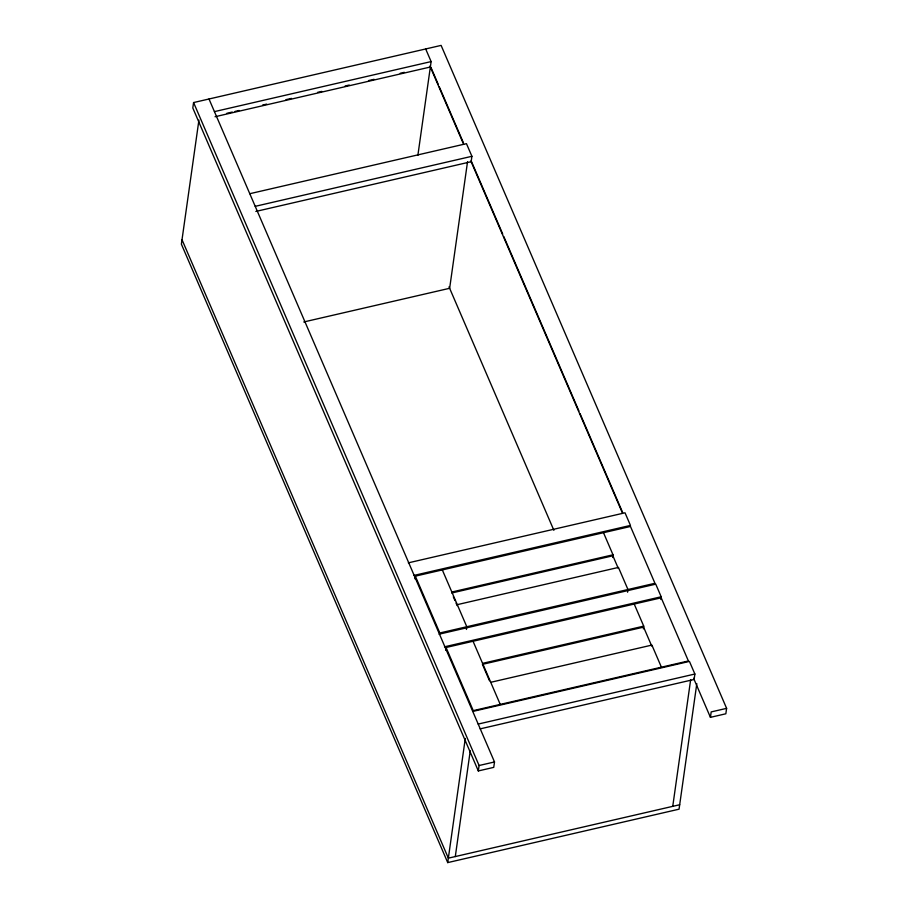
<?xml version="1.0" encoding="UTF-8"?>
<svg xmlns="http://www.w3.org/2000/svg" width="908" height="908" viewBox="0 0 908 908"><rect width="100%" height="100%" fill="white"/><g stroke="black" fill="none" stroke-linecap="round" stroke-linejoin="round"><path stroke-width="1.36" d="M693.599 678.265L710.431 717.343L725.844 713.779L726.616 708.354L441.106 45.4L193.574 102.559L192.802 107.984L478.323 770.937L493.736 767.374L494.508 761.96L208.999 99.006M198.931 120.038L181.384 244.161L447.723 862.6L679.059 809.176L696.811 683.656M417.873 155.359L431.118 61.585L425.682 48.964M467.552 161.647L449.642 288.29L303.76 321.977M249.779 193.71L466.462 143.668L471.91 156.301L471.139 161.715L255.84 211.439M414.956 578.861L415.331 576.149L630.481 526.47L654.952 583.288L439.812 632.978L415.331 576.149M445.68 650.207L446.066 647.495L661.206 597.816L688.4 660.956L473.25 710.635L446.066 647.495M466.417 629.448L466.803 626.747L442.321 569.918M447.723 862.6L465.282 738.476M455.294 856.562L470.253 750.791M478.323 770.937L479.084 765.512L193.574 102.559M612.616 557.512L613.002 554.799L603.491 532.701M627.576 592.232L627.961 589.519L618.439 567.421L457.28 604.649M643.352 628.858L643.727 626.145L634.215 604.047M660.797 599.484L661.183 596.772L655.746 584.15L439.063 634.193M672.749 806.338L690.659 679.695M472.75 711.441L689.433 661.41L694.881 674.031L694.109 679.456L480.184 728.863M710.431 717.343L711.191 711.917L726.616 708.354M214.436 111.627L431.118 61.585M226.773 113.33L232.278 112.059M235.036 111.423L239.156 110.47M262.56 105.067L266.68 104.114M285.952 99.664L291.457 98.393M317.607 92.355L321.738 91.402M345.131 85.999L349.262 85.046M368.534 80.596L374.039 79.325M400.19 73.287L404.31 72.334M215.048 116.735L430.347 67.01M255.216 206.332L471.91 156.301M408.328 562.846L625.022 512.804L630.458 525.426L413.776 575.468M451.844 592.016L613.002 554.799M451.707 593.003L612.866 555.787L618.303 568.408M444.5 646.814L661.183 596.772M482.568 663.362L643.727 626.145M490.729 682.305L651.887 645.089L661.41 667.187M478.198 724.073L694.881 674.031M479.084 765.512L494.508 761.96M679.695 804.738L448.359 858.162L182.009 239.723M430.903 67.317L438.189 84.24M439.313 86.85L463.432 142.828M471.275 161.056L502.68 233.969M503.804 236.568L578.941 411.04M580.053 413.639L622.672 512.589M429.961 66.102L463.613 144.258M470.911 161.181L622.355 512.85M651.751 646.076L643.59 627.133L482.432 664.35L489.503 680.762M449.017 286.849L553.88 530.317M473.057 641.264L500.24 704.404M453.33 596.794L454.965 600.574M456.054 603.105L457.144 605.625"/></g></svg>
